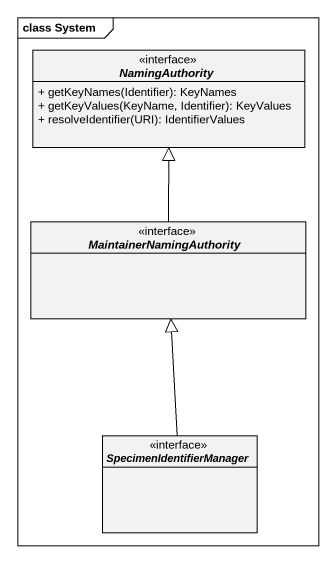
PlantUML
@startuml
mainframe class System
hide circle
hide empty members
skinparam classAttributeIconSize 0
interface NamingAuthority <<interface>> {
  + getKeyNames(Identifier): KeyNames
  + getKeyValues(KeyName, Identifier): KeyValues
  + resolveIdentifier(URI): IdentifierValues
}
interface MaintainerNamingAuthority <<interface>>
interface SpecimenIdentifierManager <<interface>>
MaintainerNamingAuthority -up-|> NamingAuthority
SpecimenIdentifierManager -up-|> MaintainerNamingAuthority
@enduml
